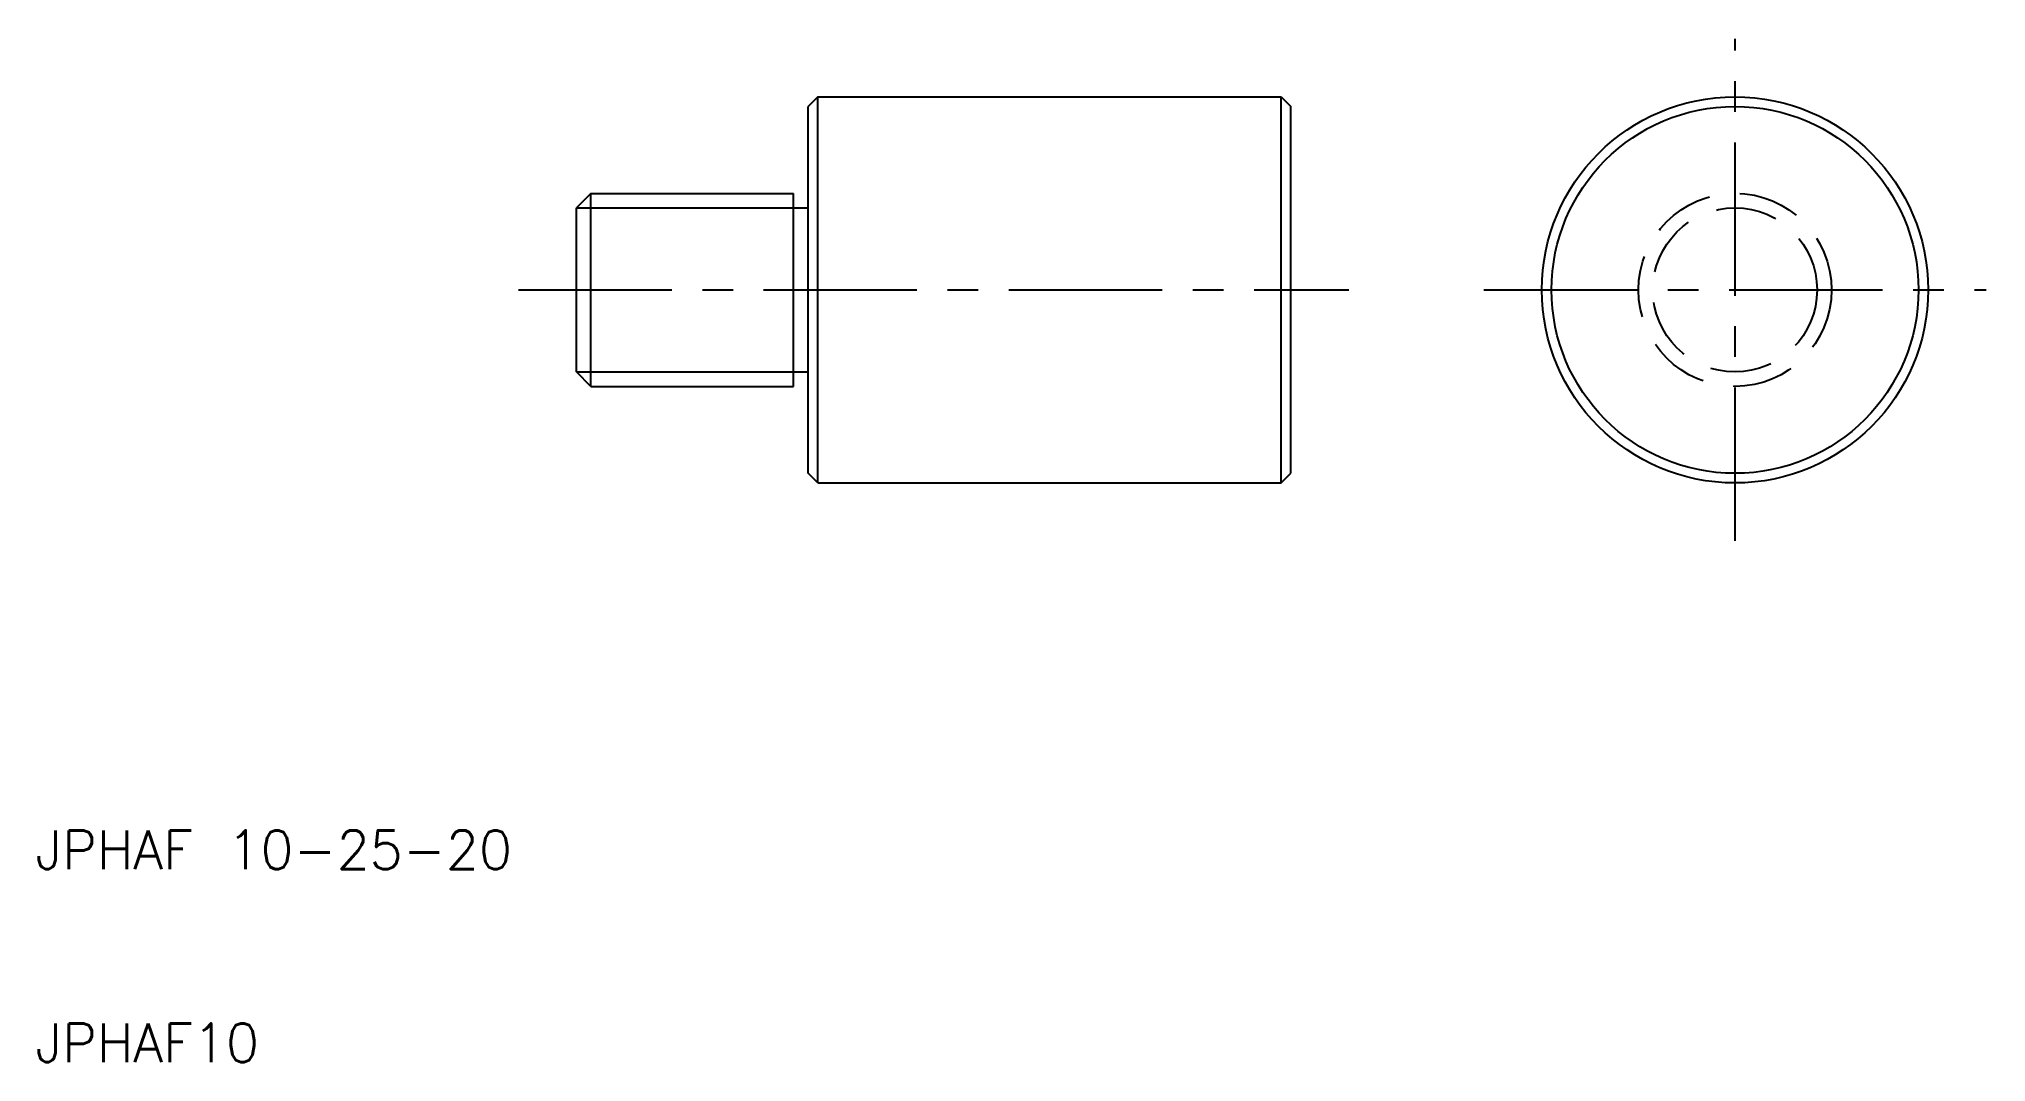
# Model space of a CAD drawing. Extents: x 10 to 111, y 10 to 63.
import ezdxf

# ---------------------------------------------------------------- set-up
doc = ezdxf.new("R2010")
doc.units = 0
doc.header["$LTSCALE"] = 0.25
doc.linetypes.add('CENTER', pattern=[50.8, 31.75, -6.35, 6.35, -6.35])
doc.linetypes.add('DASHED', pattern=[19.05, 12.7, -6.35])
doc.layers.get('0').update_dxf_attribs({"linetype": 'CONTINUOUS'})
doc.layers.add('CENTER', color=1, linetype='CENTER')
doc.styles.get("Standard").update_dxf_attribs({"font": 'txt.shx', "bigfont": 'extfont.shx'})

msp = doc.modelspace()

# ---------------------------------------------------------------- linework, layer by layer
for p, q in [((50.5, 60), (50, 59.5)), ((50, 54.25), (50, 59.5)), ((50.5, 40), (50.5, 60)), ((50.5, 60), (74.5, 60)), ((74.5, 40), (74.5, 60)), ((74.5, 60), (75, 59.5)), ((75, 40.5), (75, 59.5)), ((38.75, 55), (38, 54.25)), ((38.75, 55), (49.25, 55)), ((38.75, 45), (38.75, 55)), ((49.25, 54.25), (49.25, 55)), ((38, 45.75), (38, 54.25)), ((49.25, 45.75), (49.25, 54.25)), ((49.25, 54.25), (50, 54.25)), ((50, 45.75), (50, 54.25)), ((38.75, 45), (38, 45.75)), ((49.25, 45.75), (50, 45.75)), ((49.25, 45), (49.25, 45.75)), ((50, 40.5), (50, 45.75)), ((38.75, 45), (49.25, 45)), ((50.5, 40), (50, 40.5)), ((74.5, 40), (75, 40.5)), ((50.5, 40), (74.5, 40))]:
    msp.add_line(p, q)
at = {"color": 3}
for p, q in [((38, 54.25), (49.25, 54.25)), ((38, 45.75), (49.25, 45.75))]:
    msp.add_line(p, q, dxfattribs=at)
for radius in [10, 9.5]:
    msp.add_circle((98, 50), radius)
at = {"color": 3, "linetype": 'DASHED'}
for radius in [5, 4.25]:
    msp.add_circle((98, 50), radius, dxfattribs=at)
at = {"layer": 'CENTER', "color": 1, "linetype": 'CENTER'}
for p, q in [((98, 37), (98, 63)), ((35, 50), (78, 50)), ((85, 50), (111, 50))]:
    msp.add_line(p, q, dxfattribs=at)

# ---------------------------------------------------------------- texts
for s, p in [('JPHAF 10-25-20', (10, 20)), ('JPHAF10', (10, 10))]:
    msp.add_text(s, height=2).set_placement(p)

doc.saveas('drawing.dxf')
